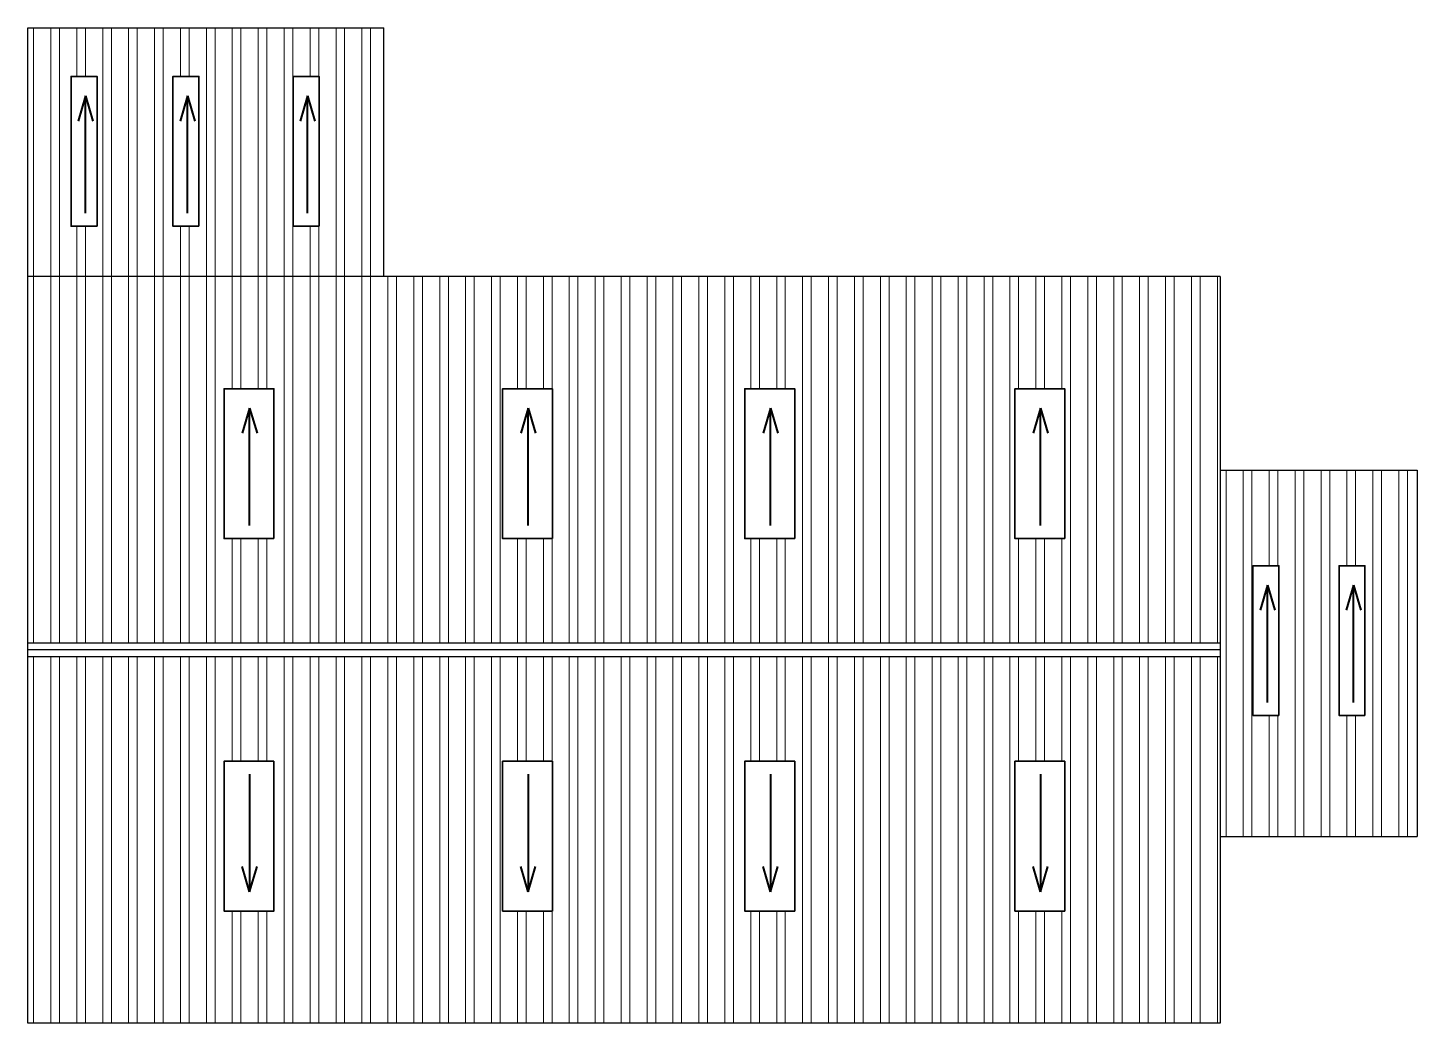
# Model space of a CAD drawing. Header units: inches. Extents: x 0 to 383786, y -45810 to 0.
# Drawn here: x 363253.6 to 363655.6, y -40627.4 to -40339.4 of the extents above; entities that cross this region are included whole.
import ezdxf

# ---------------------------------------------------------------- set-up
doc = ezdxf.new("R2010")
doc.units = ezdxf.units.IN
doc.header["$LTSCALE"] = 2
doc.header["$MEASUREMENT"] = 0
doc.layers.get('0').update_dxf_attribs({"linetype": 'CONTINUOUS'})
for name, color, linetype, lineweight in [('DIM_LINE', 173, 'CONTINUOUS', 20), ('door', 20, 'CONTINUOUS', 35), ('WALL - A', 1, 'CONTINUOUS', 40)]:
    doc.layers.add(name, color=color, linetype=linetype, lineweight=lineweight)
pattern_1 = [(90, (405680.303, 296056.004), (-7.5, 2e-15), []), (90, (405682.803, 296058.504), (-7.5, 2e-15), [])]

msp = doc.modelspace()

# ---------------------------------------------------------------- hatches: boundary and pattern name
at = {"layer": 'DIM_LINE'}
h = msp.add_hatch(dxfattribs=at)
h.set_pattern_fill('ANSI32', color=256, scale=20, angle=405)
h.set_pattern_definition(pattern_1)
h.paths.add_polyline_path([(363356.63, -40411.45), (363356.63, -40339.45), (363253.63, -40339.45), (363253.63, -40411.45)])
h.paths.add_polyline_path([(363330.41, -40396.86), (363330.41, -40353.54), (363337.91, -40353.54), (363337.91, -40396.86)], flags=16)
h.paths.add_polyline_path([(363303.13, -40396.86), (363295.63, -40396.86), (363295.63, -40353.54), (363303.13, -40353.54)], flags=16)
h.paths.add_polyline_path([(363273.67, -40396.86), (363266.16, -40396.86), (363266.16, -40353.54), (363273.67, -40353.54)], flags=16)
h = msp.add_hatch(dxfattribs=at)
h.set_pattern_fill('ANSI32', color=256, scale=20, angle=405)
h.set_pattern_definition(pattern_1)
h.paths.add_polyline_path([(363598.63, -40411.45), (363253.63, -40411.45), (363253.63, -40517.45), (363598.63, -40517.45)])
h.paths.add_polyline_path([(363553.67, -40487.23), (363539.22, -40487.23), (363539.22, -40443.9), (363553.67, -40443.9)], flags=16)
h.paths.add_polyline_path([(363475.54, -40487.23), (363461.09, -40487.23), (363461.09, -40443.9), (363475.54, -40443.9)], flags=16)
h.paths.add_polyline_path([(363405.43, -40487.23), (363390.98, -40487.23), (363390.98, -40443.9), (363405.43, -40443.9)], flags=16)
h.paths.add_polyline_path([(363324.85, -40487.23), (363310.4, -40487.23), (363310.4, -40443.9), (363324.85, -40443.9)], flags=16)
h = msp.add_hatch(dxfattribs=at)
h.set_pattern_fill('ANSI32', color=256, scale=20, angle=405)
h.set_pattern_definition(pattern_1)
h.paths.add_polyline_path([(363655.63, -40573.45), (363655.63, -40467.45), (363598.63, -40467.45), (363598.63, -40573.45)])
h.paths.add_polyline_path([(363633.02, -40538.41), (363633.02, -40495.08), (363640.52, -40495.08), (363640.52, -40538.41)], flags=16)
h.paths.add_polyline_path([(363615.61, -40538.41), (363608.11, -40538.41), (363608.11, -40495.08), (363615.61, -40495.08)], flags=16)
h = msp.add_hatch(dxfattribs=at)
h.set_pattern_fill('ANSI32', color=256, scale=20, angle=405)
h.set_pattern_definition(pattern_1)
h.paths.add_polyline_path([(363598.63, -40521.45), (363253.63, -40521.45), (363253.63, -40627.45), (363598.63, -40627.45)])
h.paths.add_polyline_path([(363553.67, -40595), (363539.22, -40595), (363539.22, -40551.67), (363553.67, -40551.67)], flags=16)
h.paths.add_polyline_path([(363475.54, -40595), (363461.09, -40595), (363461.09, -40551.67), (363475.54, -40551.67)], flags=16)
h.paths.add_polyline_path([(363405.43, -40595), (363390.98, -40595), (363390.98, -40551.67), (363405.43, -40551.67)], flags=16)
h.paths.add_polyline_path([(363324.85, -40595), (363310.4, -40595), (363310.4, -40551.67), (363324.85, -40551.67)], flags=16)

# ---------------------------------------------------------------- linework, layer by layer
at = {"ltscale": 0.5}
for p, q in [((363253.63, -40627.45), (363253.63, -40339.45)), ((363253.63, -40339.45), (363356.63, -40339.45)), ((363356.63, -40411.45), (363356.63, -40339.45)), ((363598.63, -40411.45), (363598.63, -40627.45)), ((363598.63, -40467.45), (363655.63, -40467.45)), ((363655.63, -40467.45), (363655.63, -40573.45)), ((363598.63, -40517.45), (363253.63, -40517.45)), ((363598.63, -40519.45), (363253.63, -40519.45)), ((363598.63, -40521.45), (363253.63, -40521.45)), ((363598.63, -40573.45), (363655.63, -40573.45))]:
    msp.add_line(p, q, dxfattribs=at)
at = {"color": 242, "ltscale": 0.5, "true_color": 0xcd2027}
for p, q in [((363598.63, -40411.45), (363253.63, -40411.45)), ((363598.63, -40627.45), (363253.63, -40627.45))]:
    msp.add_line(p, q, dxfattribs=at)
at = {"layer": 'door', "ltscale": 0.5}
for points in [[(363273.67, -40396.86), (363266.16, -40396.86), (363266.16, -40353.54), (363273.67, -40353.54)], [(363303.13, -40396.86), (363295.63, -40396.86), (363295.63, -40353.54), (363303.13, -40353.54)], [(363337.91, -40396.86), (363330.41, -40396.86), (363330.41, -40353.54), (363337.91, -40353.54)], [(363324.85, -40487.23), (363310.4, -40487.23), (363310.4, -40443.9), (363324.85, -40443.9)], [(363405.43, -40487.23), (363390.98, -40487.23), (363390.98, -40443.9), (363405.43, -40443.9)], [(363475.54, -40487.23), (363461.09, -40487.23), (363461.09, -40443.9), (363475.54, -40443.9)], [(363553.67, -40487.23), (363539.22, -40487.23), (363539.22, -40443.9), (363553.67, -40443.9)], [(363615.61, -40538.41), (363608.11, -40538.41), (363608.11, -40495.08), (363615.61, -40495.08)], [(363640.52, -40538.41), (363633.02, -40538.41), (363633.02, -40495.08), (363640.52, -40495.08)], [(363324.85, -40551.67), (363310.4, -40551.67), (363310.4, -40595), (363324.85, -40595)], [(363405.43, -40551.67), (363390.98, -40551.67), (363390.98, -40595), (363405.43, -40595)], [(363475.54, -40551.67), (363461.09, -40551.67), (363461.09, -40595), (363475.54, -40595)], [(363553.67, -40551.67), (363539.22, -40551.67), (363539.22, -40595), (363553.67, -40595)]]:
    msp.add_lwpolyline(points, close=True, dxfattribs=at)
at = {"layer": 'WALL - A'}
for p, q in [((363270.34, -40359.12), (363268.22, -40366.42)), ((363270.34, -40393.1), (363270.34, -40359.12)), ((363270.34, -40359.12), (363272.47, -40366.42)), ((363299.8, -40359.12), (363297.68, -40366.42)), ((363299.8, -40393.1), (363299.8, -40359.12)), ((363299.8, -40359.12), (363301.93, -40366.42)), ((363334.59, -40359.12), (363332.46, -40366.42)), ((363334.59, -40393.1), (363334.59, -40359.12)), ((363334.59, -40359.12), (363336.71, -40366.42)), ((363317.82, -40449.49), (363315.69, -40456.78)), ((363317.82, -40483.46), (363317.82, -40449.49)), ((363317.82, -40449.49), (363319.95, -40456.78)), ((363398.4, -40449.49), (363396.27, -40456.78)), ((363398.4, -40483.46), (363398.4, -40449.49)), ((363398.4, -40449.49), (363400.52, -40456.78)), ((363468.51, -40449.49), (363466.38, -40456.78)), ((363468.51, -40483.46), (363468.51, -40449.49)), ((363468.51, -40449.49), (363470.64, -40456.78)), ((363546.64, -40449.49), (363544.51, -40456.78)), ((363546.64, -40483.46), (363546.64, -40449.49)), ((363546.64, -40449.49), (363548.76, -40456.78)), ((363612.29, -40500.67), (363610.16, -40507.96)), ((363612.29, -40534.64), (363612.29, -40500.67)), ((363612.29, -40500.67), (363614.41, -40507.96)), ((363637.2, -40500.67), (363635.07, -40507.96)), ((363637.2, -40534.64), (363637.2, -40500.67)), ((363637.2, -40500.67), (363639.32, -40507.96)), ((363317.82, -40555.43), (363317.82, -40589.41)), ((363398.4, -40555.43), (363398.4, -40589.41)), ((363468.51, -40555.43), (363468.51, -40589.41)), ((363546.64, -40555.43), (363546.64, -40589.41)), ((363317.82, -40589.41), (363315.69, -40582.11)), ((363317.82, -40589.41), (363319.95, -40582.11)), ((363398.4, -40589.41), (363396.27, -40582.11)), ((363398.4, -40589.41), (363400.52, -40582.11)), ((363468.51, -40589.41), (363466.38, -40582.11)), ((363468.51, -40589.41), (363470.64, -40582.11)), ((363546.64, -40589.41), (363544.51, -40582.11)), ((363546.64, -40589.41), (363548.76, -40582.11))]:
    msp.add_line(p, q, dxfattribs=at)

doc.saveas('drawing.dxf')
